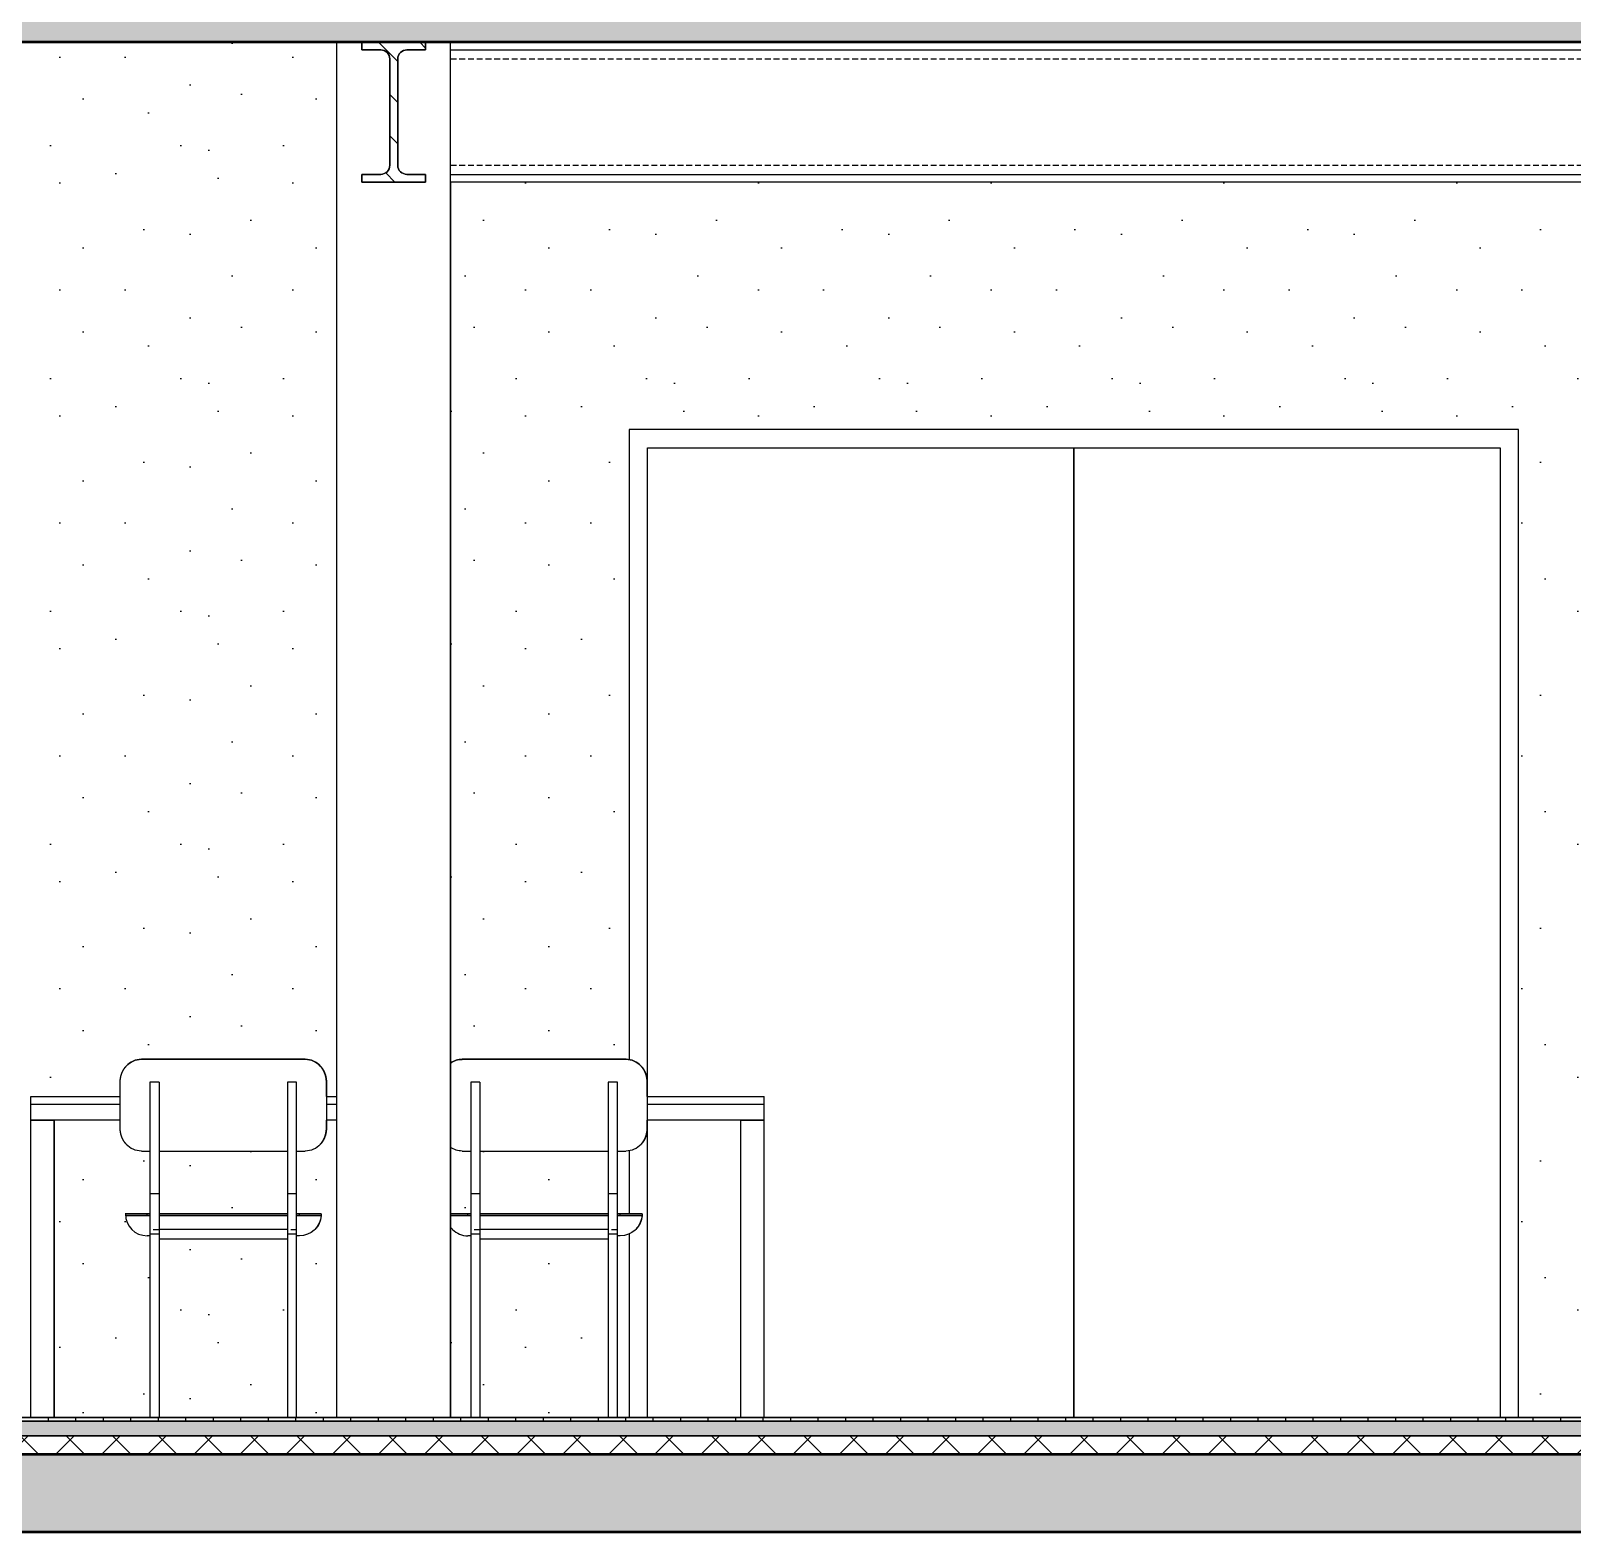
# Model space of a CAD drawing. Header units: millimetres. Extents: x -100 to 224448, y 0 to 22177.
# Drawn here: x 136284 to 139647, y 3600 to 6875 of the extents above; entities that cross this region are included whole.
import ezdxf

# ---------------------------------------------------------------- set-up
doc = ezdxf.new("R2010")
doc.units = ezdxf.units.MM
doc.linetypes.add('DASHED', pattern=[19.05, 12.7, -6.35])
doc.layers.get('0').update_dxf_attribs({"true_color": 0xdfdfdf})
for name, color, linetype in [('Background_0', 7, 'Continuous'), ('Background_DOOR_FRAME', 253, 'Continuous'), ('Background_DOOR_PANEL', 255, 'Continuous'), ('Boundary_0', 7, 'Continuous'), ('Boundary_Floor_ Ceramic Tiles', 7, 'Continuous'), ('Boundary_Insulation_ Extruded Polystyrene', 42, 'Continuous'), ('Boundary_Screed', 7, 'Continuous'), ('Elevation_Plaster_ Cement', 7, 'Continuous'), ('Fill_0', 7, 'Continuous'), ('Fill_Concrete_ Reinforced', 85, 'Continuous'), ('Fill_Floor_ Ceramic Tiles', 251, 'Continuous'), ('Fill_Insulation_ Extruded Polystyrene', 42, 'Continuous'), ('Fill_Screed', 251, 'Continuous'), ('Viewport border', 7, 'Continuous')]:
    doc.layers.add(name, color=color, linetype=linetype)
for name, color, linetype, lineweight in [('Background_Concrete_ Reinforced', 7, 'Continuous', 9), ('Background_Floor_ Ceramic Tiles', 7, 'Continuous', 9), ('Background_Insulation_ Extruded Polystyrene', 7, 'Continuous', 9), ('Background_Plaster_ Cement', 7, 'Continuous', 9), ('Background_Screed', 7, 'Continuous', 9), ('Background_Supporting Wall_ Brick', 7, 'Continuous', 9), ('Boundary_Concrete_ Reinforced', 99, 'Continuous', 50), ('Elevation_Concrete_ Reinforced', 252, 'Continuous', 25)]:
    doc.layers.add(name, color=color, linetype=linetype, lineweight=lineweight)
doc.layers.add('BIM_ROOM_LINES', color=7, linetype='Continuous', plot=False)
pattern_1 = [(15, (-3002.4, 80), (287.368, 497.736), [50.8, -355.6]), (105, (-3002.4, 80), (-497.736, 287.368), [50.8, -355.6]), (150, (-2953.33, 93.15), (-392.5523, -105.184), [71.842, -502.894]), (15, (-3012.5, 313.96), (287.368, 497.736), [50.8, -355.6]), (60, (-2981.4, 296), (-105.184, 392.5523), [35.921, -538.815]), (150, (-2981.4, 296), (-392.5523, -105.184), [35.921, -538.815]), (15, (-2891.6, 451.54), (287.368, 497.736), [71.842, -334.558]), (60, (-2891.6, 451.54), (-105.184, 392.5523), [50.8, -523.936]), (150, (-2822.2, 470.13), (-392.5523, -105.184), [50.8, -523.936]), (105, (-2758.8, 250.45), (-497.736, 287.368), [50.8, -355.6]), (60, (-2758.82, 250.45), (-105.184, 392.5523), [35.921, -538.815]), (150, (-2740.86, 281.56), (-392.5523, -105.184), [35.921, -538.815]), (15, (-2979.63, 191.3), (287.368, 497.736), [25.4, -340.36]), (15, (-2711.5, 368.3), (287.368, 497.736), [25.4, -340.36]), (105, (-2847.33, 384.5), (-497.736, 287.368), [25.4, -340.36]), (150, (-2739.1, 176.85), (-392.5523, -105.184), [35.921, -538.815]), (150, (-2983.15, 400.7), (-392.5523, -105.184), [35.921, -538.815]), (60, (-2852.9, 258.1), (-105.184, 392.5523), [35.921, -538.815]), (105, (-2880.6, 165.23), (-497.736, 287.368), [6.35, -400.05]), (105, (-2906.6, 335.76), (-497.736, 287.368), [6.35, -400.05]), (105, (-2740.65, 452.54), (-497.736, 287.368), [6.35, -400.05]), (105, (-2678.64, 245.64), (-497.736, 287.368), [6.35, -400.05])]

# ---------------------------------------------------------------- blocks, each defined once
blk = doc.blocks.new("BB'__section__..%5CMainBuilding.dwg", base_point=(1833.3, -3770))
at = {"layer": 'Elevation_Concrete_ Reinforced'}
h = blk.add_hatch(dxfattribs=at)
h.set_pattern_fill('DOTS2', color=256, scale=20, style=0)
h.paths.add_polyline_path([(16350.4, -3130), (16350.4, -170), (16002.4, -170), (16002.4, -3130)])
at = {"layer": 'Elevation_Plaster_ Cement'}
h = blk.add_hatch(dxfattribs=at)
h.set_pattern_fill('DOTS2', color=256, scale=20, style=0)
h.paths.add_polyline_path([(12402.4, 585), (12402.4, 525), (12334.4, 525), (12334.4, 80), (13284.4, 80), (13284.4, 729), (13284.4, 763), (13284.4, 780), (13539.4, 780), (13539.4, 811.4), (13552.8, 846.7, -0.001651), (13552.9, 846.9, -0.209989), (13585.7, 861.4), (13587.4, 861.4), (13764.4, 861.4), (13941.4, 861.4), (13943.1, 861.4, -0.211654), (13976, 846.7), (13989.4, 811.4), (13989.4, 780), (14239.4, 780), (14239.4, 811.4), (14252.8, 846.7, -0.001651), (14252.9, 846.9, -0.209989), (14285.7, 861.4), (14287.4, 861.4), (14464.4, 861.4), (14641.4, 861.4), (14643.1, 861.4, -0.211654), (14676, 846.7), (14689.4, 811.4), (14689.4, 780), (14884.4, 780), (14884.4, 763), (14884.4, 729), (14884.4, 80), (15384.4, 80), (15384.4, 729), (15384.4, 763), (15384.4, 780), (15579.4, 780), (15579.4, 811.4), (15592.8, 846.7, -0.211654), (15625.7, 861.4), (15627.4, 861.4), (15804.4, 861.4), (15981.4, 861.4), (15983.1, 861.4, -0.211654), (16016, 846.7), (16029.4, 811.4), (16029.4, 780), (16052.4, 780), (16052.4, 3080), (12334.4, 3080), (12334.4, 2885), (12402.4, 2885), (12402.4, 2825)])
h = blk.add_hatch(dxfattribs=at)
h.set_pattern_fill('DOTS2', color=256, scale=20, style=0)
h.paths.add_polyline_path([(20430.4, 880), (20455.4, 880), (20480.4, 880), (20480.4, 925), (20533.5, 925), (20535.6, 928), (20537.7, 928), (20550.4, 928), (20550.4, 1224), (20507.4, 1224), (20507.4, 1254), (20550.4, 1254), (20550.4, 1314), (20550.4, 1374), (20507.4, 1374), (20507.4, 1404), (20550.4, 1404), (20550.4, 1680, -0.189372), (20571.8, 1734.5, -0.208487), (20630.4, 1760), (20680.4, 1760), (20982.4, 1760), (20982.4, 2775), (16300.4, 2775), (16300.4, 853.4, -0.153798), (16325.7, 861.4), (16327.4, 861.4), (16504.4, 861.4), (16681.4, 861.4), (16683.1, 861.4, -0.041187), (16690.4, 860.7), (16690.4, 2235), (18630.4, 2235), (18630.4, 80), (20430.4, 80), (20430.4, 260), (20415.4, 260), (20415.4, 734.7), (20385.4, 734.7), (20385.4, 755), (20415.4, 755), (20430.4, 755), (20430.4, 780.9), (20427.4, 780.9), (20427.4, 782.7), (20395.4, 782.7), (20395.4, 782.7), (20395.4, 807.7), (20395.4, 832.7), (20395.4, 832.7), (20427.4, 832.7), (20427.4, 840), (20430.4, 840)])
h = blk.add_hatch(dxfattribs=at)
h.set_pattern_fill('DOTS2', color=256, scale=20, style=0)
h.paths.add_polyline_path([(15435.4, 729), (15435.4, 80), (15644.4, 80), (15644.4, 476.5), (15638.2, 476.5, -0.390947), (15590.8, 520.2, -0.020024), (15590.6, 524), (15604.6, 524), (15638.2, 524), (15644.4, 524), (15644.4, 559.1), (15644.4, 568.6), (15644.4, 661.4), (15625.7, 661.4, -0.211654), (15592.8, 676), (15579.4, 711.4), (15579.4, 729)])
h = blk.add_hatch(dxfattribs=at)
h.set_pattern_fill('DOTS2', color=256, scale=20, style=0)
h.paths.add_polyline_path([(15964.4, 559.1), (15964.4, 524), (15970.6, 524), (16004.2, 524), (16018.2, 524, -0.020024), (16018, 520.2, -0.157842), (16006.8, 493.2, -0.01978), (16004.2, 490.4, -0.198912), (15970.6, 476.5), (15964.4, 476.5), (15964.4, 80), (16052.4, 80), (16052.4, 729), (16029.4, 729), (16029.4, 711.4), (16016, 676, -0.211654), (15983.1, 661.4), (15964.4, 661.4), (15964.4, 568.6), (15964.4, 565.9)])
h = blk.add_hatch(dxfattribs=at)
h.set_pattern_fill('DOTS2', color=256, scale=20, style=0)
h.paths.add_polyline_path([(15664.4, 559.1), (15664.4, 524), (15944.4, 524), (15944.4, 559.1), (15944.4, 568.6), (15944.4, 661.4), (15804.4, 661.4), (15664.4, 661.4), (15664.4, 568.6), (15664.4, 565.9)])
h = blk.add_hatch(dxfattribs=at)
h.set_pattern_fill('DOTS2', color=256, scale=20, style=0)
h.paths.add_polyline_path([(16300.4, 524), (16304.6, 524), (16338.2, 524), (16344.4, 524), (16344.4, 559.1), (16344.4, 568.6), (16344.4, 661.4), (16325.7, 661.4, -0.153798), (16300.4, 669.3)])
h = blk.add_hatch(dxfattribs=at)
h.set_pattern_fill('DOTS2', color=256, scale=20, style=0)
h.paths.add_polyline_path([(16364.4, 559.1), (16364.4, 524), (16644.4, 524), (16644.4, 559.1), (16644.4, 568.6), (16644.4, 661.4), (16504.4, 661.4), (16364.4, 661.4), (16364.4, 568.6), (16364.4, 565.9)])
h = blk.add_hatch(dxfattribs=at)
h.set_pattern_fill('DOTS2', color=256, scale=20, style=0)
h.paths.add_polyline_path([(16664.4, 559.1), (16664.4, 524), (16670.7, 524), (16690.4, 524), (16690.4, 662, -0.041187), (16683.1, 661.4), (16664.4, 661.4), (16664.4, 568.6), (16664.4, 565.9)])
h = blk.add_hatch(dxfattribs=at)
h.set_pattern_fill('DOTS2', color=256, scale=20, style=0)
h.paths.add_polyline_path([(16344.4, 476.5), (16338.2, 476.5, -0.198912), (16304.6, 490.4, -0.033307), (16300.4, 495.2), (16300.4, 80), (16344.4, 80)])
h = blk.add_hatch(dxfattribs=at)
h.set_pattern_fill('DOTS2', color=256, scale=20, style=0)
h.paths.add_polyline_path([(16664.4, 476.5), (16664.4, 80), (16690.4, 80), (16690.4, 480.8, -0.107615), (16670.7, 476.5)])
h = blk.add_hatch(dxfattribs=at)
h.set_pattern_fill('DOTS2', color=256, scale=20, style=0)
h.paths.add_polyline_path([(15664.4, 470), (15664.4, 80), (15944.4, 80), (15944.4, 470)])
h = blk.add_hatch(dxfattribs=at)
h.set_pattern_fill('DOTS2', color=256, scale=20, style=0)
h.paths.add_polyline_path([(16364.4, 470), (16364.4, 80), (16644.4, 80), (16644.4, 470)])
at = {"layer": 'Fill_0', "extrusion": (9.33352e-29, 5.19082e-30, -1)}
h = blk.add_hatch(dxfattribs=at)
h.set_pattern_fill('ANSI31', color=256, scale=20, style=0)
h.set_pattern_definition([(45, (-3002.4, 80), (-44.90128, 44.90128), [])])
edge = h.paths.add_edge_path()
edge.add_line((-16106.9, 2775), (-16245.9, 2775))
edge.add_line((-16245.9, 2775), (-16245.9, 2791.7))
edge.add_line((-16245.9, 2791.7), (-16205, 2791.7))
edge.add_spline(control_points=[(-16205, 2791.7), (-16185.1, 2791.7), (-16185.1, 2811.6)], knot_values=[-0.785398, -0.785398, -0.785398, 0.785398, 0.785398, 0.785398], weights=[1, 0.707107, 1], degree=2, periodic=0)
edge.add_line((-16185.1, 2811.6), (-16185.1, 3043.4))
edge.add_spline(control_points=[(-16185.1, 3043.4), (-16185.1, 3063.3), (-16205, 3063.3)], knot_values=[-0.785398, -0.785398, -0.785398, 0.785398, 0.785398, 0.785398], weights=[1, 0.707107, 1], degree=2, periodic=0)
edge.add_line((-16205, 3063.3), (-16245.9, 3063.3))
edge.add_line((-16245.9, 3063.3), (-16245.9, 3080))
edge.add_line((-16245.9, 3080), (-16106.9, 3080))
edge.add_line((-16106.9, 3080), (-16106.9, 3063.3))
edge.add_line((-16106.9, 3063.3), (-16147.8, 3063.3))
edge.add_spline(control_points=[(-16147.8, 3063.3), (-16167.7, 3063.3), (-16167.7, 3043.4)], knot_values=[-0.785398, -0.785398, -0.785398, 0.785398, 0.785398, 0.785398], weights=[1, 0.707107, 1], degree=2, periodic=0)
edge.add_line((-16167.7, 3043.4), (-16167.7, 2811.6))
edge.add_spline(control_points=[(-16167.7, 2811.6), (-16167.7, 2791.7), (-16147.8, 2791.7)], knot_values=[-0.785398, -0.785398, -0.785398, 0.785398, 0.785398, 0.785398], weights=[1, 0.707107, 1], degree=2, periodic=0)
edge.add_line((-16147.8, 2791.7), (-16106.9, 2791.7))
edge.add_line((-16106.9, 2791.7), (-16106.9, 2775))
at = {"layer": 'Fill_Concrete_ Reinforced', "extrusion": (3.73972e-32, 4.56433e-28, -1)}
h = blk.add_hatch(dxfattribs=at)
h.set_pattern_fill('CONCRETE1', color=256, scale=20, angle=15, style=0)
h.set_pattern_definition(pattern_1)
h.paths.add_polyline_path([(-21382.4, 3080), (-21382.4, 3250), (-21242.4, 3250), (-12322.4, 3250), (-12182.4, 3250), (-12182.4, 3080)])
at = {"layer": 'Fill_Concrete_ Reinforced', "extrusion": (-1.64668e-31, -8.571e-30, -1)}
h = blk.add_hatch(dxfattribs=at)
h.set_pattern_fill('CONCRETE1', color=256, scale=20, angle=15, style=0)
h.set_pattern_definition(pattern_1)
h.paths.add_polyline_path([(-21512.4, -170), (-21512.4, 0), (-21230.4, 0), (-12334.4, 0), (-12092.4, 0), (-12092.4, -170)])
at = {"layer": 'Fill_Floor_ Ceramic Tiles', "extrusion": (-1.24803e-31, -2.22129e-41, -1)}
h = blk.add_hatch(dxfattribs=at)
h.set_pattern_fill('_USER', color=256, scale=60, angle=90, style=0, pattern_type=0)
h.set_pattern_definition([(90, (-3002.4, 80), (-60, -2e-13), [])])
h.paths.add_polyline_path([(-12334.4, 80), (-12334.4, 72), (-21230.4, 72), (-21230.4, 80)])
at = {"layer": 'Fill_Insulation_ Extruded Polystyrene', "extrusion": (-1.24803e-31, -2.18545e-44, -1)}
h = blk.add_hatch(dxfattribs=at)
h.set_pattern_fill('INSULATION', color=256, scale=20, style=0)
h.set_pattern_definition([(45, (-3002.4, 80), (-50.28943, 50.28943), []), (135, (-3002.4, 80), (-50.28943, -50.28943), [])])
h.paths.add_polyline_path([(-12334.4, 40), (-12334.4, 0), (-21230.4, 0), (-21230.4, 40)])
at = {"layer": 'Fill_Screed', "extrusion": (-1.24803e-31, 1.58826e-45, -1)}
h = blk.add_hatch(dxfattribs=at)
h.set_pattern_fill('SCREED', color=256, scale=20, angle=15, style=0)
h.set_pattern_definition([(15, (-3002.4, 80), (915.6406, 508.3053), [-127, 0, -381, 0]), (15, (-3005.69, 92.27), (915.6406, 508.3053), [-50.8, 0, -177.8, 0, -91.44, 0, -381, 0]), (15, (-3008.97, 104.53), (915.6406, 508.3053), [-25.4, 0, -127, 0, -127, 0, -279.4, 0, -91.44, 0]), (15, (-3012.26, 116.8), (915.6406, 508.3053), [-91.44, 0, -406.4, 0]), (15, (-3015.55, 129.07), (915.6406, 508.3053), [-304.8, 0, -304.8, 0]), (15, (-3018.84, 141.34), (915.6406, 508.3053), [-431.8, 0]), (15, (-3022.12, 153.6), (915.6406, 508.3053), [-127, 0, -558.8, 0]), (15, (-3025.4, 165.87), (915.6406, 508.3053), [-177.8, 0, -101.6, 0]), (15, (-3028.7, 178.14), (915.6406, 508.3053), [-254, 0]), (15, (-3035.27, 202.67), (915.6406, 508.3053), [-35.56, 0, -381, 0, -228.6, 0]), (15, (-3038.56, 214.94), (915.6406, 508.3053), [-50.8, 0, -5.08, 0, -127, 0]), (15, (-3041.84, 227.2), (915.6406, 508.3053), [-25.4, 0, -330.2, 0, -381, 0]), (15, (-3045.13, 239.47), (915.6406, 508.3053), [-254, 0]), (15, (-3048.42, 251.74), (915.6406, 508.3053), [-127, 0, -533.4, 0]), (15, (-3055, 276.28), (915.6406, 508.3053), [-609.6, 0]), (15, (-3058.28, 288.54), (915.6406, 508.3053), [-127, 0, -10.16, 0, -177.8, 0]), (15, (-3061.57, 300.8), (915.6406, 508.3053), [-35.56, 0, -254, 0, -101.6, 0, -177.8, 0, -203.2, 0]), (15, (-3064.85, 313.08), (915.6406, 508.3053), [-76.2, 0, -101.6, 0, -254, 0, -10.16, 0, -127, 0]), (15, (-3068.14, 325.35), (915.6406, 508.3053), [-254, 0])])
h.paths.add_polyline_path([(-12334.4, 72), (-12334.4, 40), (-21230.4, 40), (-21230.4, 72)])
at = {"linetype": 'DASHED', "extrusion": (0, 1, 0)}
for p, q in [((16300.4, 3043.4), (20982.4, 3043.4)), ((16300.4, 2811.6), (20982.4, 2811.6)), ((15638.2, 520.2), (15638.2, 524)), ((15970.6, 520.2), (15970.6, 524)), ((16338.2, 520.2), (16338.2, 524)), ((16670.7, 520.2), (16670.7, 524)), ((15664.4, 489.3), (15644.4, 489.3)), ((15964.4, 489.3), (15944.4, 489.3)), ((16364.4, 489.3), (16344.4, 489.3)), ((16664.4, 489.3), (16644.4, 489.3))]:
    blk.add_line(p, q, dxfattribs=at)
blk.add_line((2834.4, 80), (21730.4, 80))
blk.add_line((2834.4, 80), (21730.4, 80))
blk.add_line((2834.4, 80), (21730.4, 80))
at = {"layer": 'Background_0', "extrusion": (0, 1, 0)}
for p, q in [((16052.4, 80), (16052.4, 3080)), ((16245.9, 3080), (16106.9, 3080)), ((16106.9, 3080), (16106.9, 3063.3)), ((16106.9, 3063.3), (16147.8, 3063.3)), ((16205, 3063.3), (16245.9, 3063.3)), ((16245.9, 3063.3), (16245.9, 3080)), ((16300.4, 80), (16300.4, 3080)), ((16300.4, 3063.3), (20982.4, 3063.3)), ((16167.7, 3043.4), (16167.7, 2811.6)), ((16185.1, 2811.6), (16185.1, 3043.4)), ((16106.9, 2791.7), (16106.9, 2775)), ((16147.8, 2791.7), (16106.9, 2791.7)), ((16245.9, 2791.7), (16205, 2791.7)), ((16245.9, 2775), (16245.9, 2791.7)), ((16300.4, 2791.7), (20982.4, 2791.7)), ((16106.9, 2775), (16245.9, 2775)), ((16300.4, 2775), (16300.4, 80)), ((20982.4, 2775), (16300.4, 2775)), ((15625.7, 861.4), (15804.4, 861.4)), ((15625.7, 861.4), (15804.4, 861.4)), ((15627.4, 861.4), (15625.7, 861.4)), ((15627.4, 861.4), (15625.7, 861.4)), ((15804.4, 861.4), (15627.4, 861.4)), ((15804.4, 861.4), (15627.4, 861.4)), ((15981.4, 861.4), (15804.4, 861.4)), ((15804.4, 861.4), (15983.1, 861.4)), ((15981.4, 861.4), (15804.4, 861.4)), ((15804.4, 861.4), (15983.1, 861.4)), ((15983.1, 861.4), (15981.4, 861.4)), ((15983.1, 861.4), (15981.4, 861.4)), ((16325.7, 861.4), (16504.4, 861.4)), ((16325.7, 861.4), (16504.4, 861.4)), ((16327.4, 861.4), (16325.7, 861.4)), ((16327.4, 861.4), (16325.7, 861.4)), ((16504.4, 861.4), (16327.4, 861.4)), ((16504.4, 861.4), (16327.4, 861.4)), ((16681.4, 861.4), (16504.4, 861.4)), ((16504.4, 861.4), (16683.1, 861.4)), ((16681.4, 861.4), (16504.4, 861.4)), ((16504.4, 861.4), (16683.1, 861.4)), ((16683.1, 861.4), (16681.4, 861.4)), ((16683.1, 861.4), (16681.4, 861.4)), ((15579.4, 711.4), (15579.4, 811.4)), ((15664.4, 811.4), (15644.4, 811.4)), ((15644.4, 811.4), (15644.4, 568.6)), ((15664.4, 811.4), (15664.4, 568.6)), ((15944.4, 811.4), (15944.4, 568.6)), ((15964.4, 811.4), (15944.4, 811.4)), ((15964.4, 568.6), (15964.4, 811.4)), ((16029.4, 780), (16029.4, 811.4)), ((16029.4, 811.4), (16029.4, 780)), ((16029.4, 780), (16029.4, 811.4)), ((16029.4, 811.4), (16029.4, 711.4)), ((16364.4, 811.4), (16344.4, 811.4)), ((16344.4, 811.4), (16344.4, 568.6)), ((16364.4, 811.4), (16364.4, 568.6)), ((16644.4, 811.4), (16644.4, 568.6)), ((16664.4, 811.4), (16644.4, 811.4)), ((16664.4, 568.6), (16664.4, 811.4)), ((16729.4, 780), (16729.4, 811.4)), ((16729.4, 811.4), (16729.4, 780)), ((16729.4, 780), (16729.4, 811.4)), ((16729.4, 811.4), (16729.4, 711.4)), ((15384.4, 780), (15579.4, 780)), ((15384.4, 780), (15579.4, 780)), ((15384.4, 780), (15384.4, 780)), ((15384.4, 763), (15384.4, 780)), ((16029.4, 780), (16052.4, 780)), ((16029.4, 780), (16052.4, 780)), ((16729.4, 780), (16984.4, 780)), ((16729.4, 780), (16984.4, 780)), ((16984.4, 763), (16984.4, 780)), ((16984.4, 763), (16984.4, 780)), ((15579.4, 763), (15384.4, 763)), ((15579.4, 763), (15384.4, 763)), ((15384.4, 729), (15384.4, 763)), ((16052.4, 763), (16029.4, 763)), ((16052.4, 763), (16029.4, 763)), ((16984.4, 763), (16729.4, 763)), ((16984.4, 763), (16729.4, 763)), ((16984.4, 729), (16984.4, 763)), ((16984.4, 729), (16984.4, 763)), ((16984.4, 763), (16984.4, 763)), ((16984.4, 763), (16984.4, 763)), ((15579.4, 729), (15384.4, 729)), ((15384.4, 729), (15435.4, 729)), ((15384.4, 80), (15384.4, 729)), ((15435.4, 729), (15435.4, 80)), ((15435.4, 729), (15435.4, 80)), ((15435.4, 80), (15435.4, 729)), ((15435.4, 80), (15435.4, 729)), ((16029.4, 711.4), (16029.4, 729)), ((16029.4, 729), (16029.4, 711.4)), ((16052.4, 729), (16029.4, 729)), ((16029.4, 711.4), (16029.4, 729)), ((16729.4, 711.4), (16729.4, 729)), ((16729.4, 729), (16729.4, 711.4)), ((16984.4, 729), (16729.4, 729)), ((16729.4, 711.4), (16729.4, 729)), ((16933.4, 80), (16933.4, 729)), ((16933.4, 729), (16984.4, 729)), ((16984.4, 729), (16984.4, 729)), ((16984.4, 80), (16984.4, 729)), ((16984.4, 729), (16984.4, 729)), ((16984.4, 80), (16984.4, 729)), ((16984.4, 80), (16984.4, 729)), ((16984.4, 80), (16984.4, 729)), ((15625.7, 661.4), (15644.4, 661.4)), ((15664.4, 661.4), (15804.4, 661.4)), ((15664.4, 661.4), (15664.4, 565.9)), ((15664.4, 661.4), (15664.4, 568.6)), ((15664.4, 661.4), (15664.4, 565.9)), ((15804.4, 661.4), (15944.4, 661.4)), ((15964.4, 661.4), (15983.1, 661.4)), ((15964.4, 565.9), (15964.4, 661.4)), ((15964.4, 568.6), (15964.4, 661.4)), ((15964.4, 565.9), (15964.4, 661.4)), ((16325.7, 661.4), (16344.4, 661.4)), ((16364.4, 661.4), (16504.4, 661.4)), ((16364.4, 661.4), (16364.4, 565.9)), ((16364.4, 661.4), (16364.4, 565.9)), ((16364.4, 661.4), (16364.4, 568.6)), ((16504.4, 661.4), (16644.4, 661.4)), ((16664.4, 661.4), (16683.1, 661.4)), ((16664.4, 565.9), (16664.4, 661.4)), ((16664.4, 565.9), (16664.4, 661.4)), ((16664.4, 568.6), (16664.4, 661.4)), ((15644.4, 568.6), (15644.4, 559.1)), ((15644.4, 568.6), (15664.4, 568.6)), ((15644.4, 559.1), (15644.4, 489.3)), ((15664.4, 568.6), (15664.4, 559.1)), ((15664.4, 568.6), (15664.4, 559.1)), ((15664.4, 565.9), (15664.4, 559.1)), ((15664.4, 565.9), (15664.4, 559.1)), ((15664.4, 559.1), (15664.4, 524)), ((15664.4, 559.1), (15664.4, 524)), ((15664.4, 559.1), (15664.4, 524)), ((15664.4, 559.1), (15664.4, 489.3)), ((15944.4, 568.6), (15944.4, 559.1)), ((15944.4, 568.6), (15964.4, 568.6)), ((15944.4, 559.1), (15944.4, 489.3)), ((15964.4, 559.1), (15964.4, 568.6)), ((15964.4, 559.1), (15964.4, 568.6)), ((15964.4, 559.1), (15964.4, 565.9)), ((15964.4, 559.1), (15964.4, 565.9)), ((15964.4, 524), (15964.4, 559.1)), ((15964.4, 524), (15964.4, 559.1)), ((15964.4, 524), (15964.4, 559.1)), ((15964.4, 489.3), (15964.4, 559.1)), ((16344.4, 568.6), (16344.4, 559.1)), ((16344.4, 568.6), (16364.4, 568.6)), ((16344.4, 559.1), (16344.4, 489.3)), ((16364.4, 568.6), (16364.4, 559.1)), ((16364.4, 568.6), (16364.4, 559.1)), ((16364.4, 565.9), (16364.4, 559.1)), ((16364.4, 565.9), (16364.4, 559.1)), ((16364.4, 559.1), (16364.4, 524)), ((16364.4, 559.1), (16364.4, 524)), ((16364.4, 559.1), (16364.4, 524)), ((16364.4, 559.1), (16364.4, 489.3)), ((16644.4, 568.6), (16644.4, 559.1)), ((16644.4, 568.6), (16664.4, 568.6)), ((16644.4, 559.1), (16644.4, 489.3)), ((16664.4, 559.1), (16664.4, 568.6)), ((16664.4, 559.1), (16664.4, 568.6)), ((16664.4, 559.1), (16664.4, 565.9)), ((16664.4, 559.1), (16664.4, 565.9)), ((16664.4, 524), (16664.4, 559.1)), ((16664.4, 524), (16664.4, 559.1)), ((16664.4, 524), (16664.4, 559.1)), ((16664.4, 489.3), (16664.4, 559.1)), ((15590.6, 524), (15644.4, 524)), ((15604.6, 524), (15590.6, 524)), ((15590.6, 524), (15644.4, 524)), ((15604.6, 524), (15590.6, 524)), ((15604.6, 520.2), (15590.8, 520.2)), ((15638.2, 524), (15604.6, 524)), ((15638.2, 524), (15604.6, 524)), ((15638.2, 520.2), (15604.6, 520.2)), ((15644.4, 524), (15638.2, 524)), ((15644.4, 524), (15638.2, 524)), ((15644.4, 520.2), (15638.2, 520.2)), ((15664.4, 524), (15944.4, 524)), ((15944.4, 524), (15664.4, 524)), ((15664.4, 524), (15944.4, 524)), ((15944.4, 524), (15664.4, 524)), ((15944.4, 520.2), (15664.4, 520.2)), ((15964.4, 524), (16018.2, 524)), ((15970.6, 524), (15964.4, 524)), ((15964.4, 524), (16018.2, 524)), ((15970.6, 524), (15964.4, 524)), ((15970.6, 520.2), (15964.4, 520.2)), ((16004.2, 524), (15970.6, 524)), ((16004.2, 524), (15970.6, 524)), ((16004.2, 520.2), (15970.6, 520.2)), ((16018.2, 524), (16004.2, 524)), ((16018.2, 524), (16004.2, 524)), ((16018, 520.2), (16004.2, 520.2)), ((16300.4, 524), (16344.4, 524)), ((16304.6, 524), (16300.4, 524)), ((16300.4, 524), (16344.4, 524)), ((16304.6, 524), (16300.4, 524)), ((16304.6, 520.2), (16300.4, 520.2)), ((16338.2, 524), (16304.6, 524)), ((16338.2, 524), (16304.6, 524)), ((16338.2, 520.2), (16304.6, 520.2)), ((16344.4, 524), (16338.2, 524)), ((16344.4, 524), (16338.2, 524)), ((16344.4, 520.2), (16338.2, 520.2)), ((16364.4, 524), (16644.4, 524)), ((16644.4, 524), (16364.4, 524)), ((16364.4, 524), (16644.4, 524)), ((16644.4, 524), (16364.4, 524)), ((16644.4, 520.2), (16364.4, 520.2)), ((16664.4, 524), (16718.2, 524)), ((16670.7, 524), (16664.4, 524)), ((16664.4, 524), (16718.2, 524)), ((16670.7, 524), (16664.4, 524)), ((16670.7, 520.2), (16664.4, 520.2)), ((16704.2, 524), (16670.7, 524)), ((16704.2, 524), (16670.7, 524)), ((16704.2, 520.2), (16670.7, 520.2)), ((16718.2, 524), (16704.2, 524)), ((16718.2, 524), (16704.2, 524)), ((16718, 520.2), (16704.2, 520.2)), ((15644.4, 476.5), (15638.2, 476.5)), ((15644.4, 489.3), (15644.4, 480)), ((15644.4, 480), (15644.4, 80)), ((15664.4, 480), (15644.4, 480)), ((15664.4, 490), (15664.4, 480)), ((15944.4, 490), (15664.4, 490)), ((15664.4, 489.3), (15664.4, 480)), ((15664.4, 480), (15664.4, 470)), ((15664.4, 480), (15664.4, 80)), ((15944.4, 489.3), (15944.4, 480)), ((15944.4, 480), (15944.4, 80)), ((15964.4, 480), (15944.4, 480)), ((15964.4, 480), (15964.4, 489.3)), ((15964.4, 80), (15964.4, 480)), ((15970.6, 476.5), (15964.4, 476.5)), ((15964.4, 80), (15964.4, 476.5)), ((15964.4, 80), (15964.4, 476.5)), ((15964.4, 80), (15964.4, 476.5)), ((16344.4, 476.5), (16338.2, 476.5)), ((16344.4, 489.3), (16344.4, 480)), ((16364.4, 480), (16344.4, 480)), ((16344.4, 480), (16344.4, 80)), ((16364.4, 490), (16364.4, 480)), ((16644.4, 490), (16364.4, 490)), ((16364.4, 489.3), (16364.4, 480)), ((16364.4, 480), (16364.4, 470)), ((16364.4, 480), (16364.4, 80)), ((16644.4, 489.3), (16644.4, 480)), ((16664.4, 480), (16644.4, 480)), ((16644.4, 480), (16644.4, 80)), ((16664.4, 480), (16664.4, 489.3)), ((16664.4, 80), (16664.4, 480)), ((16670.7, 476.5), (16664.4, 476.5)), ((16664.4, 80), (16664.4, 476.5)), ((16664.4, 80), (16664.4, 476.5)), ((16664.4, 80), (16664.4, 476.5)), ((15664.4, 470), (15944.4, 470)), ((15664.4, 470), (15664.4, 80)), ((15664.4, 470), (15664.4, 80)), ((15664.4, 470), (15664.4, 80)), ((16364.4, 470), (16644.4, 470)), ((16364.4, 470), (16364.4, 80)), ((16364.4, 470), (16364.4, 80)), ((16364.4, 470), (16364.4, 80)), ((15384.4, 80), (15435.4, 80)), ((15664.4, 80), (15644.4, 80)), ((15964.4, 80), (15944.4, 80)), ((16364.4, 80), (16344.4, 80)), ((16664.4, 80), (16644.4, 80)), ((16933.4, 80), (16984.4, 80))]:
    blk.add_line(p, q, dxfattribs=at)
at = {"layer": 'Background_0', "extrusion": (0, 0, -1)}
for centre, radius, start, end in [((-16147.8, 3043.4), 19.9, 90, 180), ((-16205, 3043.4), 19.9, 0, 90), ((-16147.8, 2811.6), 19.9, 180, 270), ((-16205, 2811.6), 19.9, 270, 0), ((-15625.7, 816.9), 44.5, 42.1304, 89.9324), ((-15625.7, 816.9), 44.5, 42.1304, 89.9324), ((-15983.1, 816.9), 44.5, 90.0676, 137.8696), ((-15983.1, 816.9), 44.5, 90.0676, 137.8696), ((-16325.7, 817.2), 44.1, 55.0665, 90.0403), ((-16325.7, 817.2), 44.1, 55.0665, 90.0403), ((-16683.1, 816.9), 44.5, 90.0676, 137.8696), ((-16683.1, 816.9), 44.5, 90.0676, 137.8696), ((-15625.7, 705.8), 44.5, 270.0676, 317.8696), ((-15983.1, 705.8), 44.5, 222.1304, 269.9324), ((-16683.1, 705.8), 44.5, 222.1304, 269.9324), ((-16325.7, 705.5), 44.1, 269.9597, 304.9335), ((-15970.7, 524), 47.5, 184.5889, 270), ((-15970.7, 524), 47.5, 184.5889, 225), ((-15970.7, 524), 47.5, 180, 220.4674), ((-15970.7, 524), 47.5, 180, 220.4674), ((-15970.7, 524), 47.5, 180, 184.5886), ((-15970.7, 524), 47.5, 180, 184.5886), ((-16670.7, 524), 47.5, 184.5889, 270), ((-16670.7, 524), 47.5, 184.5889, 225), ((-16670.7, 524), 47.5, 180, 220.4674), ((-16670.7, 524), 47.5, 180, 220.4674), ((-16670.7, 524), 47.5, 180, 184.5886), ((-16670.7, 524), 47.5, 180, 184.5886)]:
    blk.add_arc(centre, radius, start, end, dxfattribs=at)
at = {"layer": 'Background_0'}
for centre, radius, start, end in [((15625.7, 816.9), 44.5, 90.0676, 137.8696), ((15625.7, 816.9), 44.5, 90.0676, 137.8696), ((15983.1, 816.9), 44.5, 42.1304, 89.9324), ((15983.1, 816.9), 44.5, 42.1304, 89.9324), ((16325.7, 817.2), 44.1, 89.9597, 124.9335), ((16325.7, 817.2), 44.1, 89.9597, 124.9335), ((16683.1, 816.9), 44.5, 42.1304, 89.9324), ((16683.1, 816.9), 44.5, 42.1304, 89.9324), ((15638.2, 524), 47.5, 180, 270), ((16338.2, 524), 47.5, 217.3693, 224.9999), ((16338.2, 524), 47.5, 225, 270)]:
    blk.add_arc(centre, radius, start, end, dxfattribs=at)
for points, knots in [([(15579.4, 811.4), (15579.4, 813.2), (15579.5, 815.2), (15579.6, 817.1), (15579.9, 819), (15580.6, 822.9), (15581, 824.8), (15581.5, 826.8), (15582.2, 828.6), (15583.5, 832.3), (15584.3, 834.1), (15585.2, 835.9), (15586.1, 837.6), (15588.1, 840.9), (15589.2, 842.5), (15590.3, 844), (15591.5, 845.4), (15592.8, 846.7)], [302.221718, 302.221718, 302.221718, 302.221718, 302.221718, 302.221718, 311.639443, 311.639443, 311.639443, 311.639443, 321.057168, 321.057168, 321.057168, 321.057168, 330.474893, 330.474893, 330.474893, 330.474893, 339.892619, 339.892619, 339.892619, 339.892619, 339.892619, 339.892619]), ([(16029.4, 811.4), (16029.4, 813.2), (16029.3, 815.2), (16029.2, 817.1), (16028.9, 819), (16028.2, 822.9), (16027.8, 824.8), (16027.3, 826.8), (16026.6, 828.6), (16025.3, 832.3), (16024.5, 834.1), (16023.6, 835.9), (16022.7, 837.6), (16020.7, 840.9), (16019.6, 842.5), (16018.5, 844), (16017.3, 845.4), (16016, 846.7)], [264.550818, 264.550818, 264.550818, 264.550818, 264.550818, 264.550818, 273.968543, 273.968543, 273.968543, 273.968543, 283.386268, 283.386268, 283.386268, 283.386268, 292.803993, 292.803993, 292.803993, 292.803993, 302.221718, 302.221718, 302.221718, 302.221718, 302.221718, 302.221718]), ([(16016, 846.7), (16017.3, 845.4), (16018.5, 844), (16019.6, 842.5), (16020.7, 840.9), (16022.7, 837.6), (16023.6, 835.9), (16024.5, 834.1), (16025.3, 832.3), (16026.6, 828.6), (16027.3, 826.8), (16027.8, 824.8), (16028.2, 822.9), (16028.9, 819), (16029.2, 817.1), (16029.3, 815.2), (16029.4, 813.2), (16029.4, 811.4)], [264.550818, 264.550818, 264.550818, 264.550818, 264.550818, 264.550818, 273.968543, 273.968543, 273.968543, 273.968543, 283.386268, 283.386268, 283.386268, 283.386268, 292.803993, 292.803993, 292.803993, 292.803993, 302.221718, 302.221718, 302.221718, 302.221718, 302.221718, 302.221718]), ([(16029.4, 811.4), (16029.4, 813.2), (16029.3, 815.2), (16029.2, 817.1), (16028.9, 819), (16028.2, 822.9), (16027.8, 824.8), (16027.3, 826.8), (16026.6, 828.6), (16025.3, 832.3), (16024.5, 834.1), (16023.6, 835.9), (16022.7, 837.6), (16020.7, 840.9), (16019.6, 842.5), (16018.5, 844), (16017.3, 845.4), (16016, 846.7)], [264.550818, 264.550818, 264.550818, 264.550818, 264.550818, 264.550818, 273.968543, 273.968543, 273.968543, 273.968543, 283.386268, 283.386268, 283.386268, 283.386268, 292.803993, 292.803993, 292.803993, 292.803993, 302.221718, 302.221718, 302.221718, 302.221718, 302.221718, 302.221718]), ([(16016, 846.7), (16017.3, 845.4), (16018.5, 844), (16019.6, 842.5), (16020.7, 840.9), (16022.7, 837.6), (16023.6, 835.9), (16024.5, 834.1), (16025.3, 832.3), (16026.6, 828.6), (16027.3, 826.8), (16027.8, 824.8), (16028.2, 822.9), (16028.9, 819), (16029.2, 817.1), (16029.3, 815.2), (16029.4, 813.2), (16029.4, 811.4)], [264.550818, 264.550818, 264.550818, 264.550818, 264.550818, 264.550818, 273.968543, 273.968543, 273.968543, 273.968543, 283.386268, 283.386268, 283.386268, 283.386268, 292.803993, 292.803993, 292.803993, 292.803993, 302.221718, 302.221718, 302.221718, 302.221718, 302.221718, 302.221718]), ([(16729.4, 811.4), (16729.4, 813.2), (16729.3, 815.2), (16729.2, 817.1), (16728.9, 819), (16728.2, 822.9), (16727.8, 824.8), (16727.3, 826.8), (16726.6, 828.6), (16725.3, 832.3), (16724.5, 834.1), (16723.6, 835.9), (16722.7, 837.6), (16720.7, 840.9), (16719.6, 842.5), (16718.5, 844), (16717.3, 845.4), (16716, 846.7)], [264.550818, 264.550818, 264.550818, 264.550818, 264.550818, 264.550818, 273.968543, 273.968543, 273.968543, 273.968543, 283.386268, 283.386268, 283.386268, 283.386268, 292.803993, 292.803993, 292.803993, 292.803993, 302.221718, 302.221718, 302.221718, 302.221718, 302.221718, 302.221718]), ([(16716, 846.7), (16717.3, 845.4), (16718.5, 844), (16719.6, 842.5), (16720.7, 840.9), (16722.7, 837.6), (16723.6, 835.9), (16724.5, 834.1), (16725.3, 832.3), (16726.6, 828.6), (16727.3, 826.8), (16727.8, 824.8), (16728.2, 822.9), (16728.9, 819), (16729.2, 817.1), (16729.3, 815.2), (16729.4, 813.2), (16729.4, 811.4)], [264.550818, 264.550818, 264.550818, 264.550818, 264.550818, 264.550818, 273.968543, 273.968543, 273.968543, 273.968543, 283.386268, 283.386268, 283.386268, 283.386268, 292.803993, 292.803993, 292.803993, 292.803993, 302.221718, 302.221718, 302.221718, 302.221718, 302.221718, 302.221718]), ([(16729.4, 811.4), (16729.4, 813.2), (16729.3, 815.2), (16729.2, 817.1), (16728.9, 819), (16728.2, 822.9), (16727.8, 824.8), (16727.3, 826.8), (16726.6, 828.6), (16725.3, 832.3), (16724.5, 834.1), (16723.6, 835.9), (16722.7, 837.6), (16720.7, 840.9), (16719.6, 842.5), (16718.5, 844), (16717.3, 845.4), (16716, 846.7)], [264.550818, 264.550818, 264.550818, 264.550818, 264.550818, 264.550818, 273.968543, 273.968543, 273.968543, 273.968543, 283.386268, 283.386268, 283.386268, 283.386268, 292.803993, 292.803993, 292.803993, 292.803993, 302.221718, 302.221718, 302.221718, 302.221718, 302.221718, 302.221718]), ([(16716, 846.7), (16717.3, 845.4), (16718.5, 844), (16719.6, 842.5), (16720.7, 840.9), (16722.7, 837.6), (16723.6, 835.9), (16724.5, 834.1), (16725.3, 832.3), (16726.6, 828.6), (16727.3, 826.8), (16727.8, 824.8), (16728.2, 822.9), (16728.9, 819), (16729.2, 817.1), (16729.3, 815.2), (16729.4, 813.2), (16729.4, 811.4)], [264.550818, 264.550818, 264.550818, 264.550818, 264.550818, 264.550818, 273.968543, 273.968543, 273.968543, 273.968543, 283.386268, 283.386268, 283.386268, 283.386268, 292.803993, 292.803993, 292.803993, 292.803993, 302.221718, 302.221718, 302.221718, 302.221718, 302.221718, 302.221718]), ([(15592.8, 676), (15591.5, 677.3), (15590.3, 678.7), (15589.2, 680.2), (15588.1, 681.8), (15586.1, 685.1), (15585.2, 686.8), (15584.3, 688.6), (15583.5, 690.4), (15582.2, 694.1), (15581.5, 696), (15581, 697.9), (15580.6, 699.8), (15579.9, 703.7), (15579.6, 705.6), (15579.5, 707.6), (15579.4, 709.5), (15579.4, 711.4)], [264.550818, 264.550818, 264.550818, 264.550818, 264.550818, 264.550818, 273.968543, 273.968543, 273.968543, 273.968543, 283.386268, 283.386268, 283.386268, 283.386268, 292.803993, 292.803993, 292.803993, 292.803993, 302.221718, 302.221718, 302.221718, 302.221718, 302.221718, 302.221718]), ([(16029.4, 711.4), (16029.4, 709.5), (16029.3, 707.6), (16029.2, 705.6), (16028.9, 703.7), (16028.2, 699.8), (16027.8, 697.9), (16027.3, 696), (16026.6, 694.1), (16025.3, 690.4), (16024.5, 688.6), (16023.6, 686.8), (16022.7, 685.1), (16020.7, 681.8), (16019.6, 680.2), (16018.5, 678.7), (16017.3, 677.3), (16016, 676)], [151.110859, 151.110859, 151.110859, 151.110859, 151.110859, 151.110859, 160.528584, 160.528584, 160.528584, 160.528584, 169.946309, 169.946309, 169.946309, 169.946309, 179.364034, 179.364034, 179.364034, 179.364034, 188.781759, 188.781759, 188.781759, 188.781759, 188.781759, 188.781759]), ([(16029.4, 711.4), (16029.4, 709.5), (16029.3, 707.6), (16029.2, 705.6), (16028.9, 703.7), (16028.2, 699.8), (16027.8, 697.9), (16027.3, 696), (16026.6, 694.1), (16025.3, 690.4), (16024.5, 688.6), (16023.6, 686.8), (16022.7, 685.1), (16020.7, 681.8), (16019.6, 680.2), (16018.5, 678.7), (16017.3, 677.3), (16016, 676)], [151.110859, 151.110859, 151.110859, 151.110859, 151.110859, 151.110859, 160.528584, 160.528584, 160.528584, 160.528584, 169.946309, 169.946309, 169.946309, 169.946309, 179.364034, 179.364034, 179.364034, 179.364034, 188.781759, 188.781759, 188.781759, 188.781759, 188.781759, 188.781759]), ([(16016, 676), (16017.3, 677.3), (16018.5, 678.7), (16019.6, 680.2), (16020.7, 681.8), (16022.7, 685.1), (16023.6, 686.8), (16024.5, 688.6), (16025.3, 690.4), (16026.6, 694.1), (16027.3, 696), (16027.8, 697.9), (16028.2, 699.8), (16028.9, 703.7), (16029.2, 705.6), (16029.3, 707.6), (16029.4, 709.5), (16029.4, 711.4)], [151.110859, 151.110859, 151.110859, 151.110859, 151.110859, 151.110859, 160.528584, 160.528584, 160.528584, 160.528584, 169.946309, 169.946309, 169.946309, 169.946309, 179.364034, 179.364034, 179.364034, 179.364034, 188.781759, 188.781759, 188.781759, 188.781759, 188.781759, 188.781759]), ([(16016, 676), (16017.3, 677.3), (16018.5, 678.7), (16019.6, 680.2), (16020.7, 681.8), (16022.7, 685.1), (16023.6, 686.8), (16024.5, 688.6), (16025.3, 690.4), (16026.6, 694.1), (16027.3, 696), (16027.8, 697.9), (16028.2, 699.8), (16028.9, 703.7), (16029.2, 705.6), (16029.3, 707.6), (16029.4, 709.5), (16029.4, 711.4)], [151.110859, 151.110859, 151.110859, 151.110859, 151.110859, 151.110859, 160.528584, 160.528584, 160.528584, 160.528584, 169.946309, 169.946309, 169.946309, 169.946309, 179.364034, 179.364034, 179.364034, 179.364034, 188.781759, 188.781759, 188.781759, 188.781759, 188.781759, 188.781759]), ([(16729.4, 711.4), (16729.4, 709.5), (16729.3, 707.6), (16729.2, 705.6), (16728.9, 703.7), (16728.2, 699.8), (16727.8, 697.9), (16727.3, 696), (16726.6, 694.1), (16725.3, 690.4), (16724.5, 688.6), (16723.6, 686.8), (16722.7, 685.1), (16720.7, 681.8), (16719.6, 680.2), (16718.5, 678.7), (16717.3, 677.3), (16716, 676)], [151.110859, 151.110859, 151.110859, 151.110859, 151.110859, 151.110859, 160.528584, 160.528584, 160.528584, 160.528584, 169.946309, 169.946309, 169.946309, 169.946309, 179.364034, 179.364034, 179.364034, 179.364034, 188.781759, 188.781759, 188.781759, 188.781759, 188.781759, 188.781759]), ([(16729.4, 711.4), (16729.4, 709.5), (16729.3, 707.6), (16729.2, 705.6), (16728.9, 703.7), (16728.2, 699.8), (16727.8, 697.9), (16727.3, 696), (16726.6, 694.1), (16725.3, 690.4), (16724.5, 688.6), (16723.6, 686.8), (16722.7, 685.1), (16720.7, 681.8), (16719.6, 680.2), (16718.5, 678.7), (16717.3, 677.3), (16716, 676)], [151.110859, 151.110859, 151.110859, 151.110859, 151.110859, 151.110859, 160.528584, 160.528584, 160.528584, 160.528584, 169.946309, 169.946309, 169.946309, 169.946309, 179.364034, 179.364034, 179.364034, 179.364034, 188.781759, 188.781759, 188.781759, 188.781759, 188.781759, 188.781759]), ([(16716, 676), (16717.3, 677.3), (16718.5, 678.7), (16719.6, 680.2), (16720.7, 681.8), (16722.7, 685.1), (16723.6, 686.8), (16724.5, 688.6), (16725.3, 690.4), (16726.6, 694.1), (16727.3, 696), (16727.8, 697.9), (16728.2, 699.8), (16728.9, 703.7), (16729.2, 705.6), (16729.3, 707.6), (16729.4, 709.5), (16729.4, 711.4)], [151.110859, 151.110859, 151.110859, 151.110859, 151.110859, 151.110859, 160.528584, 160.528584, 160.528584, 160.528584, 169.946309, 169.946309, 169.946309, 169.946309, 179.364034, 179.364034, 179.364034, 179.364034, 188.781759, 188.781759, 188.781759, 188.781759, 188.781759, 188.781759]), ([(16716, 676), (16717.3, 677.3), (16718.5, 678.7), (16719.6, 680.2), (16720.7, 681.8), (16722.7, 685.1), (16723.6, 686.8), (16724.5, 688.6), (16725.3, 690.4), (16726.6, 694.1), (16727.3, 696), (16727.8, 697.9), (16728.2, 699.8), (16728.9, 703.7), (16729.2, 705.6), (16729.3, 707.6), (16729.4, 709.5), (16729.4, 711.4)], [151.110859, 151.110859, 151.110859, 151.110859, 151.110859, 151.110859, 160.528584, 160.528584, 160.528584, 160.528584, 169.946309, 169.946309, 169.946309, 169.946309, 179.364034, 179.364034, 179.364034, 179.364034, 188.781759, 188.781759, 188.781759, 188.781759, 188.781759, 188.781759])]:
    blk.add_open_spline(points, degree=5, knots=knots, dxfattribs=at)
at = {"layer": 'Background_Concrete_ Reinforced', "extrusion": (0, 1, 0)}
for p, q in [((12182.4, 3080), (21382.4, 3080)), ((21230.4, 0), (12334.4, 0)), ((12092.4, -170), (21512.4, -170))]:
    blk.add_line(p, q, dxfattribs=at)
at = {"layer": 'Background_DOOR_FRAME', "extrusion": (0, 1, 0)}
for p, q in [((16690.4, 2235), (16690.4, 860.7)), ((18630.4, 2235), (16690.4, 2235)), ((18630.4, 80), (18630.4, 2235)), ((16730.4, 780), (16730.4, 2195)), ((16730.4, 2195), (18590.4, 2195)), ((18590.4, 2195), (18590.4, 80)), ((16730.4, 80), (16730.4, 729)), ((16690.4, 662), (16690.4, 524)), ((16690.4, 480.8), (16690.4, 80)), ((16690.4, 80), (16730.4, 80)), ((18590.4, 80), (18630.4, 80))]:
    blk.add_line(p, q, dxfattribs=at)
at = {"layer": 'Background_DOOR_PANEL', "extrusion": (0, 1, 0)}
for p, q in [((16730.4, 780), (16730.4, 2195)), ((17660.4, 80), (17660.4, 2195)), ((17660.4, 2195), (17660.4, 80)), ((16730.4, 80), (16730.4, 729)), ((16933.4, 80), (16730.4, 80)), ((17660.4, 80), (16984.4, 80)), ((18590.4, 80), (17660.4, 80))]:
    blk.add_line(p, q, dxfattribs=at)
at = {"layer": 'Background_Floor_ Ceramic Tiles', "extrusion": (0, 1, 0)}
for p, q in [((21230.4, 80), (12334.4, 80)), ((12334.4, 72), (21230.4, 72))]:
    blk.add_line(p, q, dxfattribs=at)
at = {"layer": 'Background_Insulation_ Extruded Polystyrene', "extrusion": (0, 1, 0)}
for p, q in [((21230.4, 40), (12334.4, 40)), ((12334.4, 0), (21230.4, 0))]:
    blk.add_line(p, q, dxfattribs=at)
at = {"layer": 'Background_Plaster_ Cement', "extrusion": (0, 1, 0)}
for p, q in [((16690.4, 2235), (16690.4, 860.7)), ((18630.4, 2235), (16690.4, 2235)), ((18630.4, 80), (18630.4, 2235)), ((16690.4, 662), (16690.4, 524)), ((16690.4, 480.8), (16690.4, 80)), ((15435.4, 80), (15644.4, 80)), ((15664.4, 80), (15944.4, 80)), ((15964.4, 80), (16052.4, 80)), ((16300.4, 80), (16344.4, 80)), ((16364.4, 80), (16644.4, 80)), ((16664.4, 80), (16690.4, 80)), ((18630.4, 80), (20430.4, 80))]:
    blk.add_line(p, q, dxfattribs=at)
at = {"layer": 'Background_Screed', "extrusion": (0, 1, 0)}
for p, q in [((21230.4, 72), (12334.4, 72)), ((12334.4, 40), (21230.4, 40))]:
    blk.add_line(p, q, dxfattribs=at)
at = {"layer": 'Background_Supporting Wall_ Brick', "extrusion": (0, 1, 0)}
for p, q in [((16730.4, 80), (16933.4, 80)), ((16984.4, 80), (18590.4, 80))]:
    blk.add_line(p, q, dxfattribs=at)
at = {"layer": 'BIM_ROOM_LINES', "extrusion": (0, 1, 0)}
for p, q in [((12334.4, 3080), (21230.4, 3080)), ((21230.4, 80), (12334.4, 80)), ((15644.4, 80), (15435.4, 80)), ((15944.4, 80), (15664.4, 80)), ((16052.4, 80), (15964.4, 80)), ((16344.4, 80), (16300.4, 80)), ((16644.4, 80), (16364.4, 80)), ((16933.4, 80), (16664.4, 80)), ((20430.4, 80), (16984.4, 80))]:
    blk.add_line(p, q, dxfattribs=at)
at = {"layer": 'Boundary_0', "extrusion": (0, 1, 0)}
for p, q in [((16106.9, 3063.3), (16106.9, 3080)), ((16106.9, 3080), (16245.9, 3080)), ((16147.8, 3063.3), (16106.9, 3063.3)), ((16245.9, 3063.3), (16205, 3063.3)), ((16245.9, 3080), (16245.9, 3063.3)), ((16167.7, 2811.6), (16167.7, 3043.4)), ((16185.1, 3043.4), (16185.1, 2811.6)), ((16106.9, 2775), (16106.9, 2791.7)), ((16106.9, 2791.7), (16147.8, 2791.7)), ((16205, 2791.7), (16245.9, 2791.7)), ((16245.9, 2791.7), (16245.9, 2775)), ((16245.9, 2775), (16106.9, 2775))]:
    blk.add_line(p, q, dxfattribs=at)
at = {"layer": 'Boundary_0'}
for centre, start, end in [((16147.8, 3043.4), 0, 90), ((16205, 3043.4), 90, 180), ((16147.8, 2811.6), 270, 0), ((16205, 2811.6), 180, 270)]:
    blk.add_arc(centre, 19.9, start, end, dxfattribs=at)
at = {"layer": 'Boundary_Concrete_ Reinforced', "extrusion": (0, 1, 0)}
for p, q in [((21382.4, 3080), (12182.4, 3080)), ((12334.4, 0), (21230.4, 0)), ((21512.4, -170), (12092.4, -170))]:
    blk.add_line(p, q, dxfattribs=at)
at = {"layer": 'Boundary_Floor_ Ceramic Tiles', "extrusion": (0, 1, 0)}
for p, q in [((12334.4, 80), (21230.4, 80)), ((21230.4, 72), (12334.4, 72))]:
    blk.add_line(p, q, dxfattribs=at)
at = {"layer": 'Boundary_Insulation_ Extruded Polystyrene', "extrusion": (0, 1, 0)}
for p, q in [((12334.4, 40), (21230.4, 40)), ((21230.4, 0), (12334.4, 0))]:
    blk.add_line(p, q, dxfattribs=at)
at = {"layer": 'Boundary_Screed', "extrusion": (0, 1, 0)}
for p, q in [((12334.4, 72), (21230.4, 72)), ((21230.4, 40), (12334.4, 40))]:
    blk.add_line(p, q, dxfattribs=at)

msp = doc.modelspace()

# ---------------------------------------------------------------- block references
at = {"layer": 'Viewport border'}
msp.add_blockref("BB'__section__..%5CMainBuilding.dwg", (122732.9, 0), dxfattribs=at)

doc.saveas('drawing.dxf')
